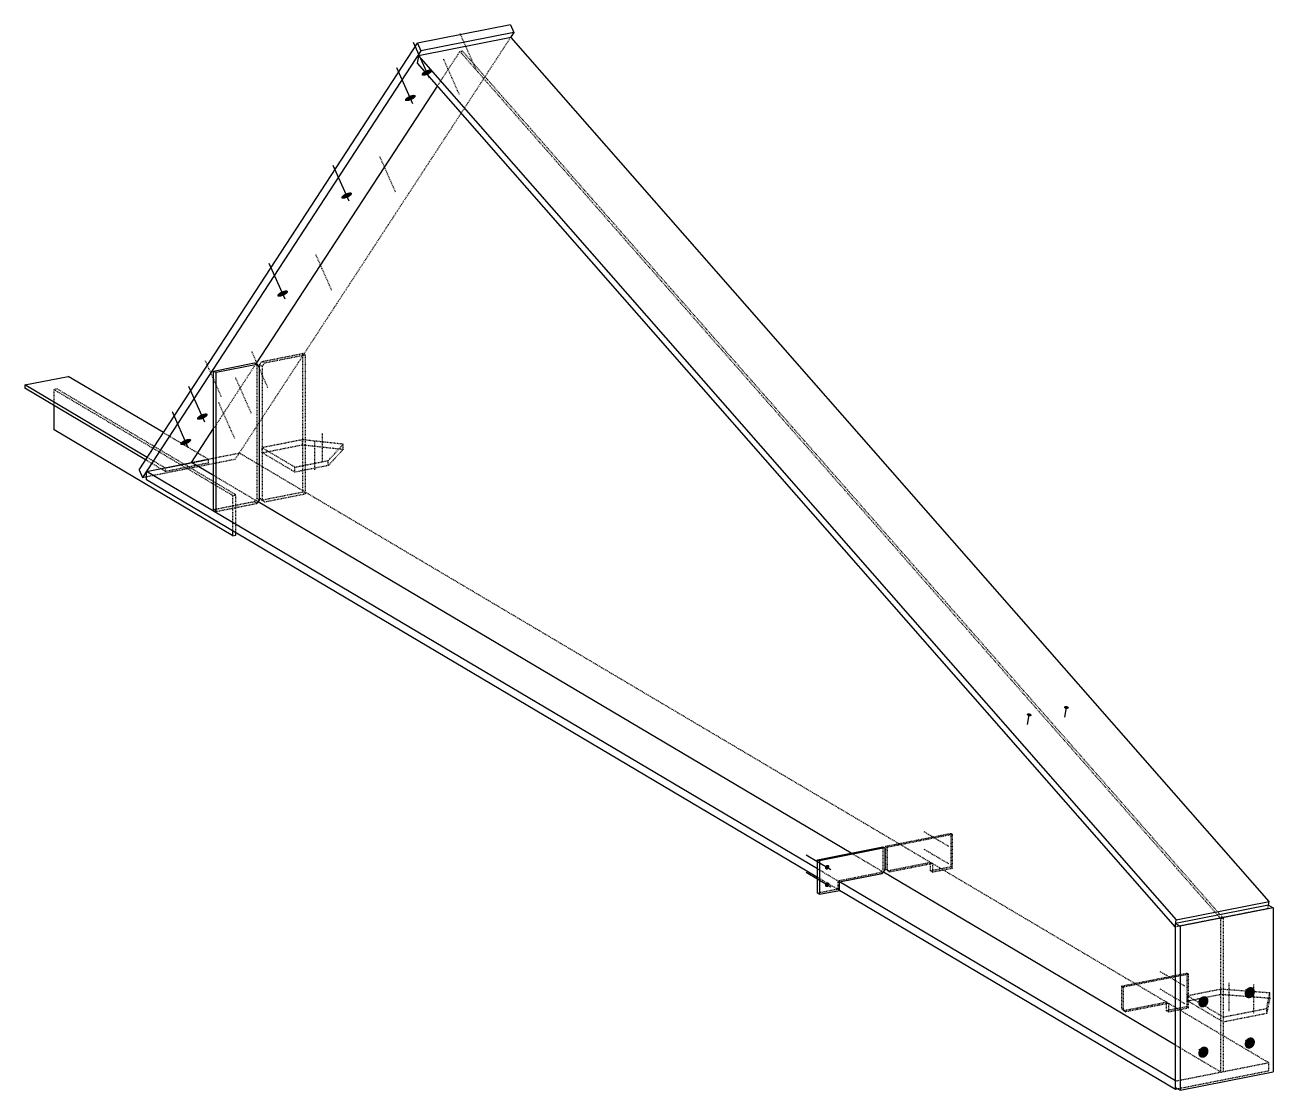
# Model space of a CAD drawing. Header units: millimetres. Extents: x 13 to 49489, y 13 to 3079.
# Drawn here: x 9417 to 12907, y 100 to 3079 of the extents above; entities that cross this region are included whole.
import ezdxf

# ---------------------------------------------------------------- set-up
doc = ezdxf.new("R2010")
doc.units = ezdxf.units.MM
doc.linetypes.add('DXK_LINE_DOT2', pattern=[3.9198, 1.9599, -1.9599])
doc.layers.add('STÅL', color=7, linetype='Continuous')

msp = doc.modelspace()

# ---------------------------------------------------------------- hatches: boundary and pattern name
at = {"layer": 'STÅL', "linetype": 'Continuous'}
for points in [[(10538.3, 2951.9), (10541.5, 2953.1), (10544.6, 2954.1), (10547.6, 2954.7), (10550.3, 2954.9), (10552.6, 2954.8), (10554.4, 2954.2), (10555.6, 2953.4), (10556.1, 2952.1), (10556, 2950.7), (10555.2, 2949), (10553.8, 2947.2), (10551.8, 2945.4), (10549.3, 2943.5), (10546.5, 2941.8), (10543.4, 2940.3), (10540.2, 2939.1), (10537, 2938.1), (10534, 2937.5), (10531.3, 2937.3), (10529.1, 2937.4), (10527.3, 2938), (10526.1, 2938.8), (10525.6, 2940), (10525.7, 2941.5), (10526.5, 2943.2), (10527.9, 2945), (10529.9, 2946.8), (10532.4, 2948.7), (10535.2, 2950.4)], [(10491.9, 2880.8), (10495.1, 2882.1), (10498.2, 2883), (10501.2, 2883.6), (10503.9, 2883.9), (10506.2, 2883.7), (10508, 2883.2), (10509.2, 2882.3), (10509.7, 2881.1), (10509.6, 2879.6), (10508.8, 2877.9), (10507.4, 2876.2), (10505.4, 2874.3), (10502.9, 2872.5), (10500.1, 2870.8), (10497, 2869.3), (10493.8, 2868), (10490.7, 2867), (10487.7, 2866.4), (10485, 2866.2), (10482.7, 2866.4), (10480.9, 2866.9), (10479.7, 2867.8), (10479.2, 2869), (10479.3, 2870.5), (10480.1, 2872.1), (10481.5, 2873.9), (10483.5, 2875.8), (10486, 2877.6), (10488.8, 2879.3)], [(10313.6, 2607.8), (10316.8, 2609), (10320, 2610), (10323, 2610.6), (10325.7, 2610.8), (10328, 2610.7), (10329.8, 2610.1), (10330.9, 2609.3), (10331.5, 2608), (10331.3, 2606.6), (10330.5, 2604.9), (10329.1, 2603.1), (10327.1, 2601.3), (10324.7, 2599.4), (10321.8, 2597.7), (10318.8, 2596.2), (10315.6, 2595), (10312.4, 2594), (10309.4, 2593.4), (10306.7, 2593.2), (10304.4, 2593.3), (10302.7, 2593.9), (10301.5, 2594.7), (10300.9, 2595.9), (10301.1, 2597.4), (10301.9, 2599.1), (10303.3, 2600.9), (10305.3, 2602.7), (10307.7, 2604.6), (10310.6, 2606.3)], [(10134.7, 2333.7), (10137.9, 2335), (10141.1, 2335.9), (10144.1, 2336.5), (10146.8, 2336.8), (10149.1, 2336.6), (10150.9, 2336.1), (10152, 2335.2), (10152.6, 2334), (10152.4, 2332.5), (10151.6, 2330.8), (10150.2, 2329), (10148.2, 2327.2), (10145.8, 2325.4), (10142.9, 2323.7), (10139.9, 2322.2), (10136.7, 2320.9), (10133.5, 2319.9), (10130.5, 2319.3), (10127.8, 2319.1), (10125.5, 2319.3), (10123.7, 2319.8), (10122.6, 2320.7), (10122, 2321.9), (10122.2, 2323.4), (10123, 2325), (10124.4, 2326.8), (10126.4, 2328.7), (10128.8, 2330.5), (10131.7, 2332.2)], [(9910.1, 1989.6), (9913.3, 1990.9), (9916.5, 1991.8), (9919.5, 1992.4), (9922.2, 1992.7), (9924.5, 1992.5), (9926.2, 1992), (9927.4, 1991.1), (9927.9, 1989.9), (9927.8, 1988.4), (9927, 1986.7), (9925.6, 1984.9), (9923.6, 1983.1), (9921.1, 1981.3), (9918.3, 1979.6), (9915.2, 1978.1), (9912, 1976.8), (9908.9, 1975.8), (9905.9, 1975.2), (9903.2, 1975), (9900.9, 1975.2), (9899.1, 1975.7), (9897.9, 1976.6), (9897.4, 1977.8), (9897.5, 1979.3), (9898.3, 1980.9), (9899.7, 1982.7), (9901.7, 1984.6), (9904.2, 1986.4), (9907, 1988.1)], [(9863.7, 1918.6), (9866.9, 1919.8), (9870.1, 1920.8), (9873.1, 1921.4), (9875.8, 1921.6), (9878.1, 1921.5), (9879.8, 1920.9), (9881, 1920), (9881.6, 1918.8), (9881.4, 1917.4), (9880.6, 1915.7), (9879.2, 1913.9), (9877.2, 1912), (9874.8, 1910.2), (9871.9, 1908.5), (9868.8, 1907), (9865.7, 1905.7), (9862.5, 1904.8), (9859.5, 1904.2), (9856.8, 1903.9), (9854.5, 1904.1), (9852.7, 1904.6), (9851.6, 1905.5), (9851, 1906.7), (9851.2, 1908.2), (9851.9, 1909.9), (9853.4, 1911.7), (9855.3, 1913.5), (9857.8, 1915.3), (9860.6, 1917)], [(12224.6, 1145.8), (12223.2, 1146.1), (12221.9, 1146.6), (12220.7, 1147.2), (12219.7, 1147.9), (12219, 1148.7), (12218.5, 1149.6), (12218.3, 1150.4), (12218.5, 1151.2), (12218.9, 1151.9), (12219.6, 1152.6), (12220.6, 1153.1), (12221.7, 1153.4), (12223.1, 1153.6), (12224.5, 1153.6), (12225.9, 1153.5), (12227.3, 1153.1), (12228.7, 1152.6), (12229.8, 1152), (12230.8, 1151.3), (12231.6, 1150.5), (12232, 1149.7), (12232.2, 1148.8), (12232.1, 1148), (12231.6, 1147.3), (12230.9, 1146.7), (12230, 1146.2), (12228.8, 1145.8), (12227.5, 1145.6), (12226.1, 1145.6)], [(12328.5, 1166.3), (12327.1, 1166.6), (12325.8, 1167.1), (12324.6, 1167.7), (12323.6, 1168.4), (12322.9, 1169.2), (12322.4, 1170.1), (12322.3, 1170.9), (12322.4, 1171.7), (12322.8, 1172.4), (12323.5, 1173.1), (12324.5, 1173.6), (12325.7, 1173.9), (12327, 1174.1), (12328.4, 1174.1), (12329.8, 1174), (12331.3, 1173.6), (12332.6, 1173.2), (12333.8, 1172.6), (12334.8, 1171.8), (12335.5, 1171), (12336, 1170.2), (12336.1, 1169.4), (12336, 1168.6), (12335.5, 1167.8), (12334.8, 1167.2), (12333.9, 1166.7), (12332.7, 1166.3), (12331.4, 1166.2), (12330, 1166.1)], [(11655.3, 726.1), (11656.1, 727.3), (11657.2, 728.3), (11658.3, 729.1), (11659.6, 729.6), (11660.8, 729.9), (11662.1, 729.8), (11663.2, 729.5), (11664.2, 728.9), (11665.1, 728), (11665.7, 727), (11666.1, 725.7), (11666.2, 724.4), (11666.1, 723), (11665.7, 721.6), (11665.1, 720.3), (11664.2, 719.1), (11663.2, 718.1), (11662, 717.3), (11660.8, 716.8), (11659.5, 716.5), (11658.3, 716.6), (11657.1, 716.9), (11656.1, 717.5), (11655.3, 718.4), (11654.6, 719.4), (11654.3, 720.7), (11654.1, 722), (11654.3, 723.4), (11654.6, 724.8)], [(11655.3, 677.2), (11656.1, 678.4), (11657.2, 679.4), (11658.3, 680.2), (11659.6, 680.8), (11660.8, 681), (11662.1, 681), (11663.2, 680.6), (11664.2, 680), (11665.1, 679.2), (11665.7, 678.1), (11666.1, 676.9), (11666.2, 675.5), (11666.1, 674.1), (11665.7, 672.7), (11665.1, 671.4), (11664.2, 670.2), (11663.2, 669.2), (11662, 668.4), (11660.8, 667.9), (11659.5, 667.7), (11658.3, 667.7), (11657.1, 668), (11656.1, 668.6), (11655.3, 669.5), (11654.6, 670.6), (11654.3, 671.8), (11654.1, 673.1), (11654.3, 674.5), (11654.6, 675.9)], [(12830.6, 379.3), (12832.6, 382.1), (12835, 384.5), (12837.8, 386.3), (12840.7, 387.6), (12843.7, 388.2), (12846.6, 388.1), (12849.3, 387.3), (12851.7, 385.9), (12853.7, 383.8), (12855.2, 381.3), (12856.2, 378.4), (12856.5, 375.3), (12856.2, 372), (12855.2, 368.7), (12853.7, 365.6), (12851.7, 362.8), (12849.3, 360.4), (12846.6, 358.6), (12843.7, 357.3), (12840.7, 356.7), (12837.8, 356.8), (12835, 357.6), (12832.6, 359.1), (12830.6, 361.1), (12829.1, 363.6), (12828.2, 366.5), (12827.9, 369.7), (12828.2, 372.9), (12829.1, 376.2)], [(12700.7, 353.7), (12702.7, 356.5), (12705.1, 358.8), (12707.9, 360.7), (12710.8, 361.9), (12713.8, 362.5), (12716.7, 362.4), (12719.4, 361.6), (12721.8, 360.2), (12723.8, 358.2), (12725.3, 355.7), (12726.3, 352.8), (12726.6, 349.6), (12726.2, 346.3), (12725.3, 343.1), (12723.8, 340), (12721.8, 337.2), (12719.4, 334.8), (12716.7, 332.9), (12713.8, 331.7), (12710.8, 331.1), (12707.8, 331.2), (12705.1, 332), (12702.7, 333.4), (12700.7, 335.4), (12699.2, 337.9), (12698.3, 340.8), (12698, 344), (12698.3, 347.3), (12699.2, 350.6)], [(12830.6, 238.4), (12832.6, 241.2), (12835, 243.5), (12837.8, 245.4), (12840.7, 246.6), (12843.7, 247.2), (12846.6, 247.1), (12849.3, 246.3), (12851.7, 244.9), (12853.7, 242.9), (12855.2, 240.4), (12856.2, 237.5), (12856.5, 234.3), (12856.2, 231), (12855.2, 227.8), (12853.7, 224.7), (12851.7, 221.9), (12849.3, 219.5), (12846.6, 217.6), (12843.7, 216.4), (12840.7, 215.8), (12837.8, 215.9), (12835, 216.7), (12832.6, 218.1), (12830.6, 220.1), (12829.1, 222.6), (12828.2, 225.5), (12827.9, 228.7), (12828.2, 232), (12829.1, 235.2)], [(12700.7, 212.7), (12702.7, 215.5), (12705.1, 217.9), (12707.9, 219.7), (12710.8, 221), (12713.8, 221.6), (12716.7, 221.5), (12719.4, 220.7), (12721.8, 219.3), (12723.8, 217.2), (12725.3, 214.7), (12726.3, 211.8), (12726.6, 208.7), (12726.2, 205.4), (12725.3, 202.1), (12723.8, 199), (12721.8, 196.2), (12719.4, 193.8), (12716.7, 192), (12713.8, 190.7), (12710.8, 190.1), (12707.8, 190.2), (12705.1, 191), (12702.7, 192.5), (12700.7, 194.5), (12699.2, 197), (12698.3, 199.9), (12698, 203), (12698.3, 206.3), (12699.2, 209.6)]]:
    msp.add_hatch(color=96, dxfattribs=at).paths.add_polyline_path(points)

# ---------------------------------------------------------------- linework, layer by layer
at = {"layer": 'STÅL', "color": 2, "linetype": 'Continuous'}
for p, q in [((10774.4, 3079.3), (10514.6, 3028)), ((10774.4, 3079.3), (10783.7, 3058.2)), ((10776.6, 3044.4), (10516.8, 2993.1)), ((10783.7, 3058.2), (10523.9, 3006.9)), ((10783.7, 3058.2), (10774.5, 3044)), ((12896.4, 627.7), (10776.6, 3044.4)), ((9735.7, 1834.8), (10514.6, 3028)), ((10523.9, 3006.9), (9745, 1813.7)), ((10514.6, 3028), (10523.9, 3006.9)), ((10516.8, 2993.1), (10513.3, 2972.6)), ((10513.3, 2972.6), (12633.1, 555.9)), ((10516.8, 2993.1), (12636.6, 576.4)), ((10569.7, 2908.3), (10062.5, 2131.4)), ((9416.6, 2072.4), (9537.8, 2096.3)), ((9803.6, 1938.9), (9537.8, 2096.3)), ((9758.5, 1869.8), (9416.6, 2072.4)), ((9416.6, 2072.4), (9416.6, 2063)), ((9754.1, 1863), (9416.6, 2063)), ((9497.9, 1946.5), (9497.9, 2014.8)), ((9997.9, 1650.3), (9497.9, 1946.5)), ((9882.5, 1855.6), (9944.3, 1950.2)), ((9756.1, 1830.6), (9882.5, 1855.6)), ((9944.3, 1819), (9882.5, 1855.6)), ((9735.7, 1834.8), (9745, 1813.7)), ((9745, 1813.7), (9756.1, 1815.9)), ((9756.1, 1807.1), (9756.1, 1830.6)), ((11633.5, 718.4), (9756.1, 1830.6)), ((11633.5, 694.9), (9756.1, 1807.1)), ((11727, 762.9), (10069.1, 1745.1)), ((9997.9, 1650.3), (9997.9, 1663.9)), ((9997.9, 1650.3), (10006.6, 1652)), ((10006.6, 1652), (10006.6, 1658.7)), ((12634.8, 225.1), (11817.3, 709.5)), ((12634.8, 125.3), (11694.8, 682.1)), ((12634.8, 101.8), (11694.8, 658.6)), ((12894.6, 617.3), (12634.8, 566)), ((12636.6, 576.4), (12896.4, 627.7)), ((12907.1, 609.9), (12647.3, 558.6)), ((12894.6, 617.3), (12896.4, 627.7)), ((12894.6, 617.3), (12907.1, 609.9)), ((12907.1, 609.9), (12907.1, 151.3)), ((12633.1, 555.9), (12636.6, 576.4)), ((12634.8, 566), (12647.3, 558.6)), ((12634.8, 107.4), (12634.8, 566)), ((12647.3, 558.6), (12647.3, 100)), ((12634.8, 556.3), (12633.1, 555.9)), ((12647.3, 100), (12907.1, 151.3)), ((12634.8, 101.8), (12634.8, 125.3)), ((12634.8, 107.4), (12647.3, 100)), ((12642, 103.2), (12634.8, 101.8))]:
    msp.add_line(p, q, dxfattribs=at)
at = {"layer": 'STÅL', "color": 7, "linetype": 'DXK_LINE_DOT2'}
for p, q in [((10774.5, 3044), (10004.8, 1865)), ((10633, 3005.2), (10569.7, 2908.3)), ((10633, 3005.2), (10639.9, 3006.6)), ((12761.3, 579), (10633, 3005.2)), ((12768.2, 580.3), (10639.9, 3006.6)), ((10062.5, 2131.4), (9944.3, 1950.2)), ((9506.6, 2061), (9497.9, 2059.3)), ((10006.6, 1764.8), (9506.6, 2061)), ((9497.9, 2014.8), (9497.9, 2059.3)), ((9497.9, 2059.3), (9997.9, 1763.1)), ((9929.9, 1864.1), (9803.6, 1938.9)), ((9808.6, 1830.7), (9754.1, 1863)), ((9756.1, 1815.9), (10004.8, 1865)), ((9808.6, 1840.1), (9758.5, 1869.8)), ((9808.6, 1840.1), (9929.9, 1864.1)), ((9808.6, 1830.7), (9929.9, 1854.7)), ((9882.5, 1855.6), (10015.9, 1881.9)), ((9929.9, 1854.7), (9929.9, 1864.1)), ((12894.6, 176.6), (10015.9, 1881.9)), ((9808.6, 1840.1), (9808.6, 1830.7)), ((10069.1, 1745.1), (9944.3, 1819)), ((9997.9, 1763.1), (10006.6, 1764.8)), ((9997.9, 1663.9), (9997.9, 1763.1)), ((10006.6, 1658.7), (10006.6, 1764.8)), ((11817.3, 709.5), (11727, 762.9)), ((11694.8, 682.1), (11633.5, 718.4)), ((11694.8, 658.6), (11633.5, 694.9)), ((12892.9, 607.2), (12634.8, 556.3)), ((12892.9, 607.2), (12894.6, 617.3)), ((12768.2, 580.3), (12761.3, 579)), ((12761.3, 150.2), (12761.3, 579)), ((12768.2, 304.3), (12768.2, 580.3)), ((12768.2, 151.6), (12768.2, 290.2)), ((12761.3, 150.2), (12634.8, 225.1)), ((12634.8, 125.3), (12894.6, 176.6)), ((12894.6, 176.6), (12894.6, 153.1)), ((12894.6, 153.1), (12642, 103.2))]:
    msp.add_line(p, q, dxfattribs=at)
at = {"layer": 'STÅL', "color": 96, "linetype": 'DXK_LINE_DOT2'}
for p, q in [((10677.9, 2955.7), (10633.3, 3056.2)), ((10631.5, 2884.7), (10586.9, 2985.1)), ((10453.2, 2611.6), (10408.7, 2712.1)), ((10274.3, 2337.5), (10229.8, 2438)), ((10096.1, 2064.5), (10051.5, 2165)), ((9966.2, 2038.8), (9921.6, 2139.3)), ((10049.7, 1993.4), (10005.1, 2093.9)), ((10003.3, 1922.4), (9958.7, 2022.9)), ((10248.7, 1858), (10248.7, 1937.8)), ((10227.7, 1835.1), (10227.7, 1915)), ((11930.5, 823), (11999.3, 782.3)), ((11930.5, 774.1), (11999.3, 733.4)), ((12590.5, 432), (12659.3, 391.3)), ((12784.7, 320.4), (12784.7, 400.2)), ((12853, 315.2), (12853, 395)), ((12590.5, 383.1), (12659.3, 342.4))]:
    msp.add_line(p, q, dxfattribs=at)
at = {"layer": 'STÅL', "color": 96, "linetype": 'Continuous'}
for p, q in [((10547.9, 2930.1), (10503.4, 3030.5)), ((10501.6, 2859), (10457, 2959.5)), ((10323.3, 2586), (10278.8, 2686.4)), ((10144.4, 2311.9), (10099.9, 2412.4)), ((9919.8, 1967.8), (9875.2, 2068.3)), ((9873.4, 1896.7), (9828.8, 1997.2)), ((12324.6, 1143.1), (12329.2, 1170.1)), ((12220.6, 1122.6), (12225.3, 1149.6)), ((11601.4, 758), (11670.2, 717.3)), ((11601.4, 709.1), (11670.2, 668.4)), ((12718.5, 343.1), (12699.8, 354.2)), ((12848.4, 368.8), (12829.7, 379.9)), ((12718.5, 202.2), (12699.8, 213.3)), ((12848.4, 227.8), (12829.7, 238.9))]:
    msp.add_line(p, q, dxfattribs=at)
at = {"layer": 'STÅL', "color": 4, "linetype": 'Continuous'}
for p, q in [((9944.3, 2111.1), (10058.6, 2133.7)), ((10066.1, 2129.3), (9951.8, 2106.7)), ((10058.6, 2133.7), (10066.1, 2129.3)), ((10073, 2123.1), (10066.1, 2129.3)), ((9944.3, 1723.2), (9944.3, 2111.1)), ((9944.3, 2111.1), (9951.8, 2106.7)), ((9951.8, 1718.8), (9951.8, 2106.7)), ((10073, 1750.1), (10073, 2123.1)), ((10066.3, 1741.4), (10073, 1750.1)), ((11633.5, 744.4), (11816.3, 780.5)), ((11821.3, 777.6), (11638.5, 741.5)), ((11816.3, 780.5), (11821.3, 777.6)), ((11821.3, 777.6), (11821.3, 714.6)), ((11633.5, 650.5), (11633.5, 744.4)), ((11633.5, 744.4), (11638.5, 741.5)), ((11638.5, 741.5), (11638.5, 647.5)), ((11694.8, 682.1), (11814.3, 705.7)), ((11814.3, 705.7), (11821.3, 714.6)), ((11694.8, 658.6), (11694.8, 682.1)), ((11633.5, 650.5), (11638.5, 647.5)), ((11638.5, 647.5), (11694.8, 658.6))]:
    msp.add_line(p, q, dxfattribs=at)
at = {"layer": 'STÅL', "color": 30, "linetype": 'DXK_LINE_DOT2'}
for p, q in [((10058.6, 2133.7), (10065.5, 2127.6)), ((10072.4, 2128.9), (10079.4, 2137.8)), ((10079.4, 2137.8), (10193.7, 2160.4)), ((10086.9, 2133.4), (10079.4, 2137.8)), ((10086.9, 2133.4), (10079.9, 2124.5)), ((10201.2, 2155.9), (10086.9, 2133.4)), ((10201.2, 2155.9), (10193.7, 2160.4)), ((10193.7, 1772.3), (10193.7, 2160.4)), ((10201.2, 1767.9), (10201.2, 2155.9)), ((10065.5, 2127.6), (10065.5, 1754.5)), ((10065.5, 2127.6), (10073, 2123.1)), ((10079.9, 2124.5), (10072.4, 2128.9)), ((10072.4, 1755.9), (10072.4, 2128.9)), ((10079.9, 2124.5), (10079.9, 1751.4)), ((10192.6, 1919), (10080, 1896.8)), ((10080, 1882.7), (10192.6, 1904.9)), ((10080, 1882.7), (10080, 1896.8)), ((10080, 1896.8), (10171.7, 1842.4)), ((10192.6, 1904.9), (10192.6, 1919)), ((10306.9, 1906.5), (10192.6, 1919)), ((10192.6, 1904.9), (10306.9, 1892.4)), ((10264.9, 1860.9), (10306.9, 1906.5)), ((10306.9, 1892.4), (10264.9, 1846.8)), ((10306.9, 1892.4), (10306.9, 1906.5)), ((10171.7, 1828.4), (10080, 1882.7)), ((10171.7, 1842.4), (10264.9, 1860.9)), ((10264.9, 1846.8), (10264.9, 1860.9)), ((10264.9, 1846.8), (10171.7, 1828.4)), ((10171.7, 1828.4), (10171.7, 1842.4)), ((10058.6, 1745.6), (9944.3, 1723)), ((10065.5, 1754.5), (10058.6, 1745.6)), ((10058.6, 1745.6), (10066.1, 1741.2)), ((10065.5, 1754.5), (10073, 1750.1)), ((10079.9, 1751.4), (10072.4, 1755.9)), ((10079.4, 1749.7), (10072.4, 1755.9)), ((10193.7, 1772.3), (10079.4, 1749.7)), ((10086.9, 1745.3), (10079.4, 1749.7)), ((10079.9, 1751.4), (10086.9, 1745.3)), ((10086.9, 1745.3), (10201.2, 1767.9)), ((10201.2, 1767.9), (10193.7, 1772.3)), ((9944.3, 1723), (9944.3, 1723.2)), ((9944.3, 1723), (9951.8, 1718.6)), ((9951.8, 1718.6), (10066.1, 1741.2)), ((9951.8, 1718.6), (9951.8, 1718.8)), ((10066.1, 1741.2), (10066.3, 1741.4)), ((11823.2, 781.9), (12005.9, 818)), ((12010.9, 815), (11828.2, 778.9)), ((12005.9, 818), (12005.9, 724)), ((12005.9, 818), (12010.9, 815)), ((12010.9, 721), (12010.9, 815)), ((11816.3, 780.5), (11816.3, 717.6)), ((11823.2, 781.9), (11823.2, 718.9)), ((11823.2, 781.9), (11828.2, 778.9)), ((11828.2, 778.9), (11828.2, 716)), ((11949.6, 736.4), (11830.1, 712.8)), ((11954.6, 733.4), (11835.1, 709.8)), ((11949.6, 736.4), (11954.6, 733.4)), ((11949.6, 712.9), (11949.6, 736.4)), ((11954.6, 733.4), (11954.6, 709.9)), ((11689.8, 685.1), (11809.3, 708.7)), ((11816.3, 717.6), (11809.3, 708.7)), ((11809.3, 708.7), (11814.3, 705.7)), ((11821.3, 714.6), (11816.3, 717.6)), ((11823.2, 718.9), (11828.2, 716)), ((11830.1, 712.8), (11823.2, 718.9)), ((11828.2, 716), (11835.1, 709.8)), ((11835.1, 709.8), (11830.1, 712.8)), ((12005.9, 724), (11949.6, 712.9)), ((11949.6, 712.9), (11954.6, 709.9)), ((11954.6, 709.9), (12010.9, 721)), ((12005.9, 724), (12010.9, 721)), ((11689.8, 685.1), (11689.8, 661.6)), ((11689.8, 685.1), (11694.8, 682.1)), ((11689.8, 661.6), (11633.5, 650.5)), ((11689.8, 661.6), (11694.8, 658.6)), ((12483.2, 390.9), (12665.9, 427)), ((12670.9, 424), (12488.2, 387.9)), ((12665.9, 427), (12665.9, 333)), ((12665.9, 427), (12670.9, 424)), ((12670.9, 330.1), (12670.9, 424)), ((12483.2, 390.9), (12483.2, 327.9)), ((12483.2, 390.9), (12488.2, 387.9)), ((12488.2, 387.9), (12488.2, 325)), ((12761.4, 381.9), (12668.2, 363.5)), ((12668.2, 349.4), (12761.4, 367.9)), ((12668.2, 349.4), (12668.2, 363.5)), ((12668.2, 363.5), (12768.2, 304.3)), ((12768.2, 290.2), (12668.2, 349.4)), ((12761.4, 367.9), (12761.4, 381.9)), ((12898.1, 371.5), (12761.4, 381.9)), ((12761.4, 367.9), (12898.1, 357.4)), ((12889.4, 328.2), (12898.1, 371.5)), ((12898.1, 357.4), (12889.4, 314.1)), ((12898.1, 357.4), (12898.1, 371.5)), ((12483.2, 327.9), (12488.2, 325)), ((12490.1, 321.8), (12483.2, 327.9)), ((12488.2, 325), (12495.1, 318.8)), ((12609.6, 345.4), (12490.1, 321.8)), ((12495.1, 318.8), (12490.1, 321.8)), ((12614.6, 342.4), (12495.1, 318.8)), ((12609.6, 345.4), (12614.6, 342.4)), ((12609.6, 321.9), (12609.6, 345.4)), ((12665.9, 333), (12609.6, 321.9)), ((12609.6, 321.9), (12614.6, 318.9)), ((12614.6, 342.4), (12614.6, 318.9)), ((12614.6, 318.9), (12670.9, 330.1)), ((12665.9, 333), (12670.9, 330.1)), ((12768.2, 304.3), (12889.4, 328.2)), ((12889.4, 314.1), (12889.4, 328.2)), ((12889.4, 314.1), (12768.2, 290.2)), ((12768.2, 290.2), (12768.2, 304.3))]:
    msp.add_line(p, q, dxfattribs=at)

doc.saveas('drawing.dxf')
